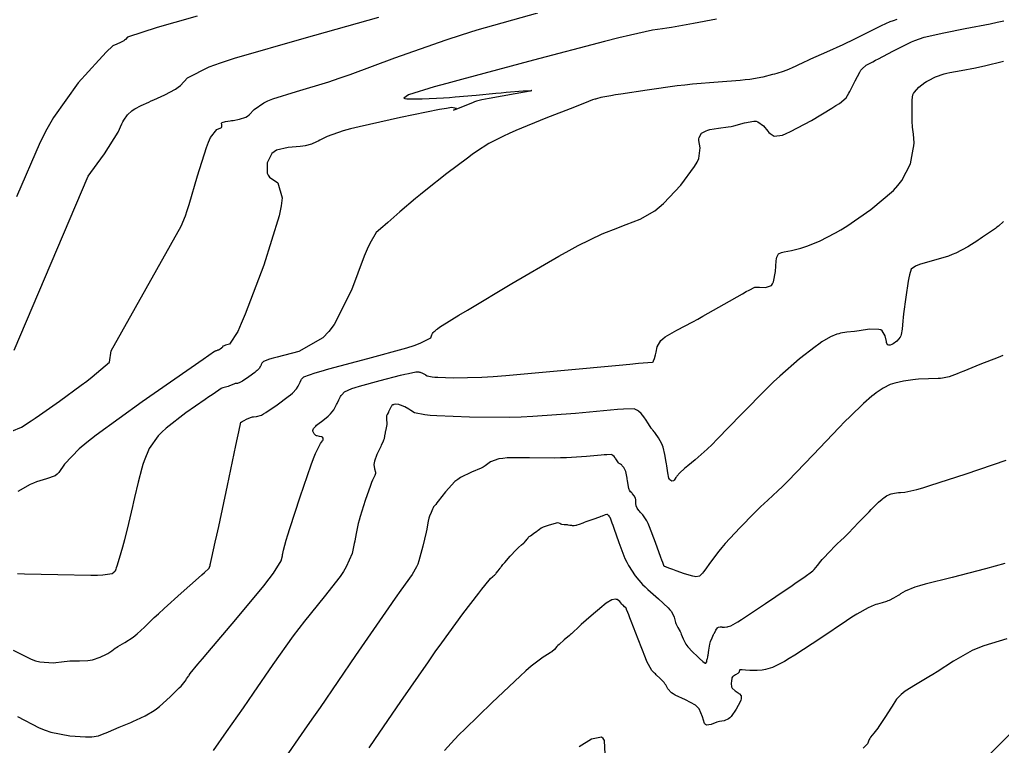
# Model space of a CAD drawing. Header units: metres. Extents: x 837476 to 838477, y 1189012 to 1191014.
# Drawn here: x 838222.8 to 838310.1, y 1190364.1 to 1190428.7 of the extents above; entities that cross this region are included whole.
import ezdxf

# ---------------------------------------------------------------- set-up
doc = ezdxf.new("R2010")
doc.units = ezdxf.units.M
doc.header["$LTSCALE"] = 0.3
for name, color, linetype in [('CORREDORVIA', 94, 'Continuous'), ('COTAS 10', 1, 'Continuous'), ('COTAS INT', 252, 'Continuous')]:
    doc.layers.add(name, color=color, linetype=linetype)

msp = doc.modelspace()

# ---------------------------------------------------------------- linework, layer by layer
at = {"layer": 'CORREDORVIA'}
msp.add_lwpolyline([(837910.676, 1191000.965), (838246.889, 1191005.3), (838347.391, 1190870.925), (838423.516, 1190628.699), (838450.215, 1190473.685), (838321.32, 1190375.615), (838242.09, 1190297.633), (838236.889, 1190068.622), (838166.593, 1189160.17), (837860.483, 1189307.124), (837593.191, 1189234.399), (837744.487, 1189686.609), (837700.859, 1189887.9), (837671.347, 1190075.087), (837676.273, 1190181.696), (837885.383, 1190229.429), (837983.184, 1190344.12), (837817.554, 1190502.187), (837798.033, 1190660.17), (837963.574, 1190795.982)], close=True, dxfattribs=at)
at = {"layer": 'COTAS 10'}
for points in [[(838222.069, 1190392.144), (838222.925, 1190392.5), (838223.785, 1190393.061), (838224.127, 1190393.293), (838224.515, 1190393.558), (838226.295, 1190394.795), (838228.238, 1190396.209), (838228.73, 1190396.587), (838229.201, 1190396.958), (838230.733, 1190398.249), (838230.9, 1190399.263), (838237.12, 1190410.336), (838237.501, 1190411.264), (838237.655, 1190411.724), (838237.825, 1190412.26), (838238.572, 1190414.83), (838239.35, 1190417.322), (838239.539, 1190417.809), (838239.717, 1190418.209), (838240.266, 1190418.919), (838240.623, 1190419.066), (838240.68, 1190419.11), (838240.719, 1190419.156), (838240.711, 1190419.336), (838240.684, 1190419.498), (838240.712, 1190419.533), (838240.755, 1190419.564), (838241.036, 1190419.64), (838241.46, 1190419.7), (838241.593, 1190419.721), (838241.733, 1190419.744), (838242.296, 1190419.842), (838242.867, 1190420.042), (838243.012, 1190420.13), (838243.152, 1190420.231), (838243.612, 1190420.712), (838244.444, 1190421.304), (838244.819, 1190421.476), (838245.257, 1190421.651), (838247.362, 1190422.308), (838250.23, 1190423.178), (838251.149, 1190423.487), (838252.123, 1190423.825), (838256.092, 1190425.29), (838260.67, 1190426.914), (838262.028, 1190427.352), (838263.425, 1190427.785), (838268.797, 1190429.307)], [(838310.193, 1190410.758), (838309.738, 1190410.358), (838309.604, 1190410.25), (838309.467, 1190410.143), (838308.944, 1190409.768), (838308.316, 1190409.353), (838308.112, 1190409.221), (838307.934, 1190409.106), (838307.896, 1190409.082), (838307.008, 1190408.518), (838305.952, 1190407.957), (838305.629, 1190407.82), (838305.293, 1190407.691), (838303.969, 1190407.289), (838302.808, 1190406.96), (838302.574, 1190406.877), (838302.379, 1190406.797), (838301.989, 1190406.536), (838301.83, 1190406.008), (838301.779, 1190405.759), (838301.725, 1190405.467), (838301.506, 1190404.042), (838301.313, 1190402.561), (838301.275, 1190402.233), (838301.243, 1190401.941), (838301.186, 1190401.184), (838301.104, 1190400.704), (838301.057, 1190400.587), (838300.999, 1190400.477), (838300.704, 1190400.137), (838300.396, 1190399.899), (838300.329, 1190399.854), (838300.272, 1190399.818), (838300.133, 1190399.762), (838300.05, 1190399.768), (838300.026, 1190399.77), (838300.003, 1190399.773), (838299.918, 1190399.79), (838299.831, 1190399.924), (838299.806, 1190400.001), (838299.781, 1190400.097), (838299.688, 1190400.587), (838299.416, 1190401.046), (838299.278, 1190401.121), (838299.112, 1190401.174), (838298.289, 1190401.178), (838297.373, 1190401.053), (838297.149, 1190401.024), (838296.937, 1190400.998), (838296.281, 1190400.926), (838295.71, 1190400.83), (838295.552, 1190400.789), (838295.394, 1190400.741), (838294.827, 1190400.516), (838294.06, 1190400.053), (838293.777, 1190399.856), (838293.463, 1190399.628), (838292.075, 1190398.553), (838290.313, 1190397.022), (838289.764, 1190396.506), (838289.188, 1190395.951), (838286.889, 1190393.612), (838284.757, 1190391.413), (838284.286, 1190390.945), (838283.869, 1190390.539), (838282.794, 1190389.58), (838282.139, 1190389.062), (838281.986, 1190388.934), (838281.846, 1190388.813), (838281.44, 1190388.429), (838281.173, 1190388.134), (838281.12, 1190388.068), (838281.076, 1190388.009), (838280.99, 1190387.853), (838280.93, 1190387.763), (838280.902, 1190387.745), (838280.87, 1190387.73), (838280.71, 1190387.702), (838280.539, 1190387.809), (838280.5, 1190387.88), (838280.464, 1190387.968), (838280.361, 1190388.436), (838280.272, 1190389.039), (838280.245, 1190389.213), (838280.217, 1190389.389), (838280.107, 1190390.052), (838279.947, 1190390.696), (838279.887, 1190390.86), (838279.821, 1190391.019), (838279.529, 1190391.542), (838279.252, 1190391.934), (838279.197, 1190392.01), (838279.15, 1190392.072), (838279.056, 1190392.177), (838278.972, 1190392.277), (838278.931, 1190392.336), (838278.882, 1190392.409), (838278.644, 1190392.784), (838278.367, 1190393.206), (838278.294, 1190393.308), (838278.222, 1190393.404), (838277.978, 1190393.698), (838277.741, 1190393.913), (838277.674, 1190393.96), (838277.607, 1190394.001), (838277.362, 1190394.101), (838276.41, 1190394.079), (838275.898, 1190394.043), (838275.279, 1190393.994), (838272.144, 1190393.709), (838268.364, 1190393.432), (838267.338, 1190393.388), (838266.321, 1190393.358), (838262.722, 1190393.368), (838259.818, 1190393.49), (838259.24, 1190393.531), (838258.759, 1190393.575), (838257.839, 1190393.759), (838257.535, 1190393.962), (838257.443, 1190394.019), (838257.347, 1190394.075), (838256.974, 1190394.28), (838256.615, 1190394.442), (838256.528, 1190394.471), (838256.446, 1190394.495), (838256.197, 1190394.524), (838256.011, 1190394.496), (838255.97, 1190394.484), (838255.933, 1190394.469), (838255.835, 1190394.398), (838255.762, 1190394.289), (838255.74, 1190394.251), (838255.718, 1190394.208), (838255.635, 1190394.025), (838255.549, 1190393.837), (838255.526, 1190393.792), (838255.502, 1190393.75), (838255.419, 1190393.624), (838255.36, 1190393.486), (838255.352, 1190393.437), (838255.348, 1190393.383), (838255.364, 1190393.147), (838255.383, 1190392.874), (838255.381, 1190392.797), (838255.376, 1190392.718), (838255.331, 1190392.426), (838255.269, 1190392.134), (838255.253, 1190392.056), (838255.238, 1190391.978), (838255.189, 1190391.707), (838255.137, 1190391.461), (838255.12, 1190391.398), (838255.101, 1190391.339), (838255.025, 1190391.147), (838254.896, 1190390.874), (838254.844, 1190390.764), (838254.786, 1190390.639), (838254.514, 1190390.062), (838254.287, 1190389.454), (838254.256, 1190389.309), (838254.238, 1190389.175), (838254.288, 1190388.773), (838254.377, 1190388.48), (838254.383, 1190388.414), (838254.382, 1190388.355), (838254.312, 1190388.196), (838254.109, 1190387.781), (838254.024, 1190387.561), (838253.926, 1190387.295), (838253.468, 1190385.955), (838253.019, 1190384.534), (838252.927, 1190384.217), (838252.849, 1190383.934), (838252.683, 1190383.19), (838252.58, 1190382.574), (838252.54, 1190382.371), (838252.497, 1190382.155), (838252.301, 1190381.259), (838251.781, 1190380.068), (838251.533, 1190379.665), (838251.24, 1190379.232), (838249.806, 1190377.403), (838248.058, 1190375.244), (838247.567, 1190374.602), (838247.074, 1190373.941), (838245.265, 1190371.394), (838243.518, 1190368.852), (838243.062, 1190368.194), (838242.619, 1190367.556), (838241.12, 1190365.418), (838239.954, 1190363.754)]]:
    msp.add_lwpolyline(points, dxfattribs=at)
at = {"layer": 'COTAS INT'}
for points in [[(838222.192, 1190372.679), (838223.778, 1190371.87), (838224.171, 1190371.729), (838224.543, 1190371.625), (838225.723, 1190371.551), (838226.721, 1190371.675), (838226.979, 1190371.696), (838227.229, 1190371.712), (838228.069, 1190371.718), (838228.83, 1190371.749), (838229.031, 1190371.779), (838229.228, 1190371.819), (838229.906, 1190372.041), (838230.464, 1190372.302), (838230.586, 1190372.366), (838230.693, 1190372.427), (838230.961, 1190372.62), (838231.245, 1190372.837), (838231.362, 1190372.914), (838231.496, 1190372.998), (838232.118, 1190373.362), (838232.831, 1190373.82), (838233.022, 1190373.963), (838233.21, 1190374.114), (838233.865, 1190374.716), (838234.378, 1190375.239), (838234.477, 1190375.339), (838234.557, 1190375.421), (838234.689, 1190375.555), (838234.698, 1190375.562), (838234.708, 1190375.572), (838235.082, 1190375.906), (838235.606, 1190376.374), (838237.125, 1190377.729), (838238.649, 1190379.091), (838238.943, 1190379.355), (838239.182, 1190379.569), (838239.579, 1190379.933), (838239.61, 1190379.975), (838239.616, 1190379.986), (838239.623, 1190379.997), (838239.639, 1190380.035), (838239.677, 1190380.189), (838239.698, 1190380.273), (838239.722, 1190380.375), (838239.843, 1190380.893), (838240.145, 1190382.264), (838240.282, 1190382.903), (838240.443, 1190383.656), (838241.22, 1190387.314), (838241.968, 1190390.849), (838242.111, 1190391.523), (838242.225, 1190392.067), (838242.406, 1190392.931), (838242.41, 1190392.936), (838242.413, 1190392.937), (838242.417, 1190392.939), (838242.437, 1190392.944), (838242.537, 1190392.989), (838242.591, 1190393.015), (838242.656, 1190393.047), (838242.988, 1190393.213), (838243.362, 1190393.37), (838243.454, 1190393.397), (838243.54, 1190393.416), (838243.811, 1190393.425), (838244.236, 1190393.561), (838244.42, 1190393.661), (838244.633, 1190393.788), (838245.64, 1190394.47), (838246.631, 1190395.208), (838246.833, 1190395.371), (838247.005, 1190395.515), (838247.363, 1190395.885), (838247.504, 1190396.13), (838247.539, 1190396.196), (838247.572, 1190396.26), (838247.673, 1190396.486), (838247.781, 1190396.694), (838247.818, 1190396.747), (838247.857, 1190396.799), (838248.023, 1190396.969), (838249.006, 1190397.313), (838249.56, 1190397.474), (838250.237, 1190397.664), (838253.7, 1190398.586), (838257.151, 1190399.542), (838257.82, 1190399.753), (838258.364, 1190399.94), (838259.295, 1190400.425), (838259.399, 1190400.699), (838259.422, 1190400.753), (838259.442, 1190400.799), (838259.496, 1190400.89), (838259.547, 1190400.935), (838259.567, 1190400.952), (838259.589, 1190400.971), (838259.686, 1190401.057), (838259.812, 1190401.164), (838259.852, 1190401.197), (838259.895, 1190401.231), (838260.067, 1190401.366), (838261.165, 1190402.048), (838261.791, 1190402.427), (838262.557, 1190402.888), (838266.488, 1190405.241), (838270.664, 1190407.678), (838271.585, 1190408.191), (838272.405, 1190408.636), (838274.514, 1190409.659), (838275.914, 1190410.208), (838276.286, 1190410.352), (838276.651, 1190410.494), (838277.915, 1190410.978), (838279.207, 1190411.72), (838279.591, 1190412.024), (838279.986, 1190412.371), (838281.504, 1190413.979), (838282.738, 1190415.638), (838282.954, 1190416.017), (838283.115, 1190416.361), (838283.239, 1190417.315), (838283.114, 1190417.953), (838283.118, 1190418.099), (838283.138, 1190418.231), (838283.35, 1190418.594), (838283.775, 1190418.829), (838283.929, 1190418.88), (838284.1, 1190418.925), (838284.851, 1190419.038), (838285.727, 1190419.159), (838285.976, 1190419.21), (838286.228, 1190419.268), (838287.163, 1190419.537), (838288.004, 1190419.685), (838288.197, 1190419.667), (838288.372, 1190419.623), (838288.861, 1190419.249), (838289.237, 1190418.779), (838289.341, 1190418.674), (838289.445, 1190418.58), (838289.821, 1190418.334), (838290.556, 1190418.444), (838290.886, 1190418.575), (838291.271, 1190418.749), (838293.122, 1190419.74), (838294.939, 1190420.823), (838295.304, 1190421.054), (838295.608, 1190421.256), (838296.208, 1190421.739), (838296.458, 1190422.15), (838296.542, 1190422.307), (838296.632, 1190422.482), (838297.012, 1190423.27), (838297.419, 1190424.035), (838297.527, 1190424.197), (838297.632, 1190424.336), (838297.995, 1190424.658), (838298.571, 1190424.956), (838298.81, 1190425.081), (838299.085, 1190425.224), (838300.368, 1190425.894), (838301.712, 1190426.563), (838302.025, 1190426.707), (838302.313, 1190426.832), (838303.139, 1190427.131), (838304.101, 1190427.358), (838304.475, 1190427.437), (838304.894, 1190427.523), (838306.797, 1190427.893), (838309.005, 1190428.331), (838309.618, 1190428.46), (838310.232, 1190428.591)], [(838222.256, 1190399.341), (838228.838, 1190414.796), (838229.633, 1190415.872), (838230.289, 1190416.783), (838231.507, 1190418.694), (838231.826, 1190419.437), (838231.916, 1190419.611), (838232.007, 1190419.772), (838232.341, 1190420.24), (838232.731, 1190420.597), (838232.858, 1190420.688), (838232.992, 1190420.776), (838233.543, 1190421.063), (838234.234, 1190421.368), (838234.456, 1190421.467), (838234.692, 1190421.573), (838235.658, 1190422.004), (838236.61, 1190422.525), (838236.837, 1190422.685), (838237.049, 1190422.853), (838237.681, 1190423.521), (838239.594, 1190424.498), (838240.612, 1190424.861), (838241.843, 1190425.264), (838248.052, 1190427.052), (838254.688, 1190428.904)], [(838238.52, 1190429.001), (838236.555, 1190428.448), (838234.965, 1190427.991), (838232.349, 1190427.138), (838232.149, 1190426.926), (838232.081, 1190426.873), (838232.009, 1190426.822), (838231.707, 1190426.657), (838231.401, 1190426.52), (838231.326, 1190426.486), (838231.255, 1190426.455), (838231.036, 1190426.358), (838230.447, 1190425.803), (838230.144, 1190425.483), (838229.78, 1190425.091), (838227.957, 1190423.073), (838225.768, 1190420.005), (838225.173, 1190418.951), (838224.583, 1190417.808), (838222.489, 1190412.941)], [(838300.716, 1190428.697), (838300.392, 1190428.591), (838300.099, 1190428.488), (838299.308, 1190428.155), (838298.682, 1190427.83), (838298.495, 1190427.733), (838298.3, 1190427.632), (838297.546, 1190427.244), (838296.586, 1190426.773), (838296.263, 1190426.621), (838295.914, 1190426.46), (838294.448, 1190425.798), (838293.049, 1190425.172), (838292.744, 1190425.033), (838292.475, 1190424.909), (838291.797, 1190424.585), (838291.344, 1190424.371), (838291.216, 1190424.316), (838291.087, 1190424.264), (838290.611, 1190424.09), (838290.042, 1190423.916), (838289.853, 1190423.863), (838289.651, 1190423.809), (838288.811, 1190423.594), (838287.639, 1190423.386), (838287.228, 1190423.335), (838286.779, 1190423.287), (838284.845, 1190423.138), (838282.548, 1190422.952), (838281.87, 1190422.88), (838281.175, 1190422.8), (838278.513, 1190422.439), (838276.192, 1190422.081), (838275.711, 1190422.003), (838275.301, 1190421.934), (838274.402, 1190421.763), (838274.023, 1190421.664), (838273.94, 1190421.641), (838273.866, 1190421.619), (838273.678, 1190421.559), (838272.965, 1190421.279), (838272.56, 1190421.12), (838272.066, 1190420.925), (838269.53, 1190419.926), (838266.851, 1190418.836), (838266.266, 1190418.584), (838265.749, 1190418.354), (838264.448, 1190417.701), (838263.358, 1190416.98), (838262.973, 1190416.706), (838262.552, 1190416.4), (838260.734, 1190415.028), (838258.843, 1190413.544), (838258.377, 1190413.167), (838257.935, 1190412.806), (838256.544, 1190411.624), (838255.474, 1190410.683), (838255.235, 1190410.474), (838255.021, 1190410.286), (838254.451, 1190409.792), (838253.863, 1190408.794), (838253.638, 1190408.288), (838253.385, 1190407.684), (838252.243, 1190404.672), (838250.722, 1190401.61), (838250.229, 1190400.973), (838249.705, 1190400.428), (838247.557, 1190399.22), (838245.646, 1190398.711), (838245.273, 1190398.607), (838244.967, 1190398.518), (838244.425, 1190398.328), (838244.334, 1190398.234), (838244.312, 1190398.206), (838244.292, 1190398.177), (838244.232, 1190398.062), (838244.176, 1190397.937), (838244.158, 1190397.902), (838244.139, 1190397.865), (838244.061, 1190397.73), (838243.864, 1190397.526), (838243.769, 1190397.447), (838243.657, 1190397.357), (838243.111, 1190396.95), (838242.555, 1190396.573), (838242.438, 1190396.504), (838242.337, 1190396.448), (838242.102, 1190396.373), (838241.953, 1190396.369), (838241.905, 1190396.358), (838241.854, 1190396.343), (838241.648, 1190396.257), (838241.419, 1190396.155), (838241.354, 1190396.13), (838241.289, 1190396.108), (838241.045, 1190396.041), (838240.803, 1190395.966), (838240.737, 1190395.938), (838240.672, 1190395.908), (838240.444, 1190395.773), (838239.862, 1190395.369), (838239.573, 1190395.169), (838239.23, 1190394.93), (838237.531, 1190393.749), (838235.779, 1190392.393), (838235.403, 1190392.044), (838235.073, 1190391.707), (838234.274, 1190390.587), (838233.82, 1190389.493), (838233.709, 1190389.172), (838233.604, 1190388.843), (838233.275, 1190387.593), (838232.97, 1190386.238), (838232.88, 1190385.844), (838232.788, 1190385.442), (838232.435, 1190383.92), (838232.086, 1190382.485), (838231.996, 1190382.138), (838231.908, 1190381.812), (838231.615, 1190380.816), (838231.391, 1190380.123), (838231.346, 1190379.988), (838231.308, 1190379.878), (838231.236, 1190379.688), (838231.217, 1190379.667), (838231.213, 1190379.663), (838231.209, 1190379.66), (838231.2, 1190379.658), (838231.162, 1190379.628), (838231.141, 1190379.608), (838231.114, 1190379.583), (838230.979, 1190379.45), (838230.138, 1190379.335), (838229.667, 1190379.32), (838229.092, 1190379.313), (838226.154, 1190379.353), (838223.176, 1190379.433), (838222.575, 1190379.451)], [(838284.676, 1190428.741), (838282.647, 1190428.348), (838280.689, 1190427.993), (838280.267, 1190427.922), (838279.898, 1190427.864), (838278.999, 1190427.753), (838277.038, 1190427.326), (838275.999, 1190427.069), (838274.745, 1190426.751), (838268.422, 1190425.1), (838262.016, 1190423.382), (838260.709, 1190423.022), (838259.605, 1190422.712), (838257.301, 1190422.009), (838256.889, 1190421.723), (838256.976, 1190421.677), (838257.152, 1190421.644), (838258.514, 1190421.643), (838260.428, 1190421.75), (838260.951, 1190421.786), (838261.47, 1190421.825), (838263.323, 1190421.986), (838265.08, 1190422.155), (838265.539, 1190422.198), (838265.988, 1190422.239), (838267.51, 1190422.376), (838268.282, 1190422.41), (838268.257, 1190422.387), (838268.128, 1190422.349), (838266.803, 1190422.093), (838264.482, 1190421.688), (838263.819, 1190421.573), (838263.354, 1190421.443), (838263.18, 1190421.382), (838262.987, 1190421.311), (838261.436, 1190420.683), (838261.352, 1190420.656), (838261.316, 1190420.651), (838261.57, 1190420.812), (838261.149, 1190420.873), (838260.687, 1190420.805), (838260.075, 1190420.699), (838256.617, 1190420.008), (838252.916, 1190419.182), (838252.15, 1190418.99), (838251.497, 1190418.815), (838250.075, 1190418.32), (838249.445, 1190417.975), (838249.291, 1190417.896), (838249.146, 1190417.823), (838248.695, 1190417.619), (838248.138, 1190417.48), (838247.926, 1190417.448), (838247.688, 1190417.419), (838246.62, 1190417.341), (838245.584, 1190417.093), (838245.367, 1190416.958), (838245.18, 1190416.793), (838244.755, 1190415.959), (838244.761, 1190415.066), (838244.845, 1190414.865), (838244.965, 1190414.684), (838245.698, 1190414.198), (838246.095, 1190412.859), (838246.004, 1190412.14), (838245.825, 1190411.27), (838244.453, 1190406.872), (838242.806, 1190402.522), (838242.454, 1190401.682), (838242.147, 1190401), (838241.413, 1190399.854), (838241.056, 1190399.759), (838240.986, 1190399.739), (838240.929, 1190399.723), (838240.827, 1190399.687), (838240.81, 1190399.67), (838240.806, 1190399.665), (838240.803, 1190399.659), (838240.791, 1190399.638), (838240.781, 1190399.614), (838240.778, 1190399.608), (838240.774, 1190399.601), (838240.759, 1190399.576), (838240.722, 1190399.537), (838240.705, 1190399.523), (838240.684, 1190399.506), (838240.582, 1190399.43), (838240.478, 1190399.359), (838240.456, 1190399.346), (838240.437, 1190399.336), (838240.393, 1190399.322), (838240.365, 1190399.321), (838240.356, 1190399.319), (838240.347, 1190399.316), (838240.308, 1190399.3), (838240.265, 1190399.281), (838240.253, 1190399.276), (838240.241, 1190399.272), (838240.195, 1190399.26), (838240.15, 1190399.246), (838240.138, 1190399.24), (838240.126, 1190399.235), (838240.083, 1190399.21), (838239.071, 1190398.506), (838233.647, 1190394.732), (838229.547, 1190391.766), (838228.729, 1190391.125), (838228.049, 1190390.562), (838226.741, 1190389.184), (838226.249, 1190388.457), (838226.083, 1190388.306), (838225.905, 1190388.176), (838225.155, 1190387.888), (838224.254, 1190387.629), (838223.981, 1190387.518), (838223.696, 1190387.389), (838222.582, 1190386.781)], [(838222.568, 1190366.776), (838224.505, 1190365.767), (838225.016, 1190365.563), (838225.515, 1190365.393), (838227.226, 1190365.053), (838228.611, 1190364.978), (838228.905, 1190364.976), (838229.161, 1190364.981), (838229.762, 1190365.063), (838230.258, 1190365.26), (838230.447, 1190365.337), (838230.659, 1190365.424), (838231.609, 1190365.819), (838232.632, 1190366.255), (838232.889, 1190366.367), (838233.134, 1190366.476), (838233.925, 1190366.839), (838234.697, 1190367.302), (838234.931, 1190367.474), (838235.173, 1190367.665), (838236.118, 1190368.514), (838236.936, 1190369.321), (838237.097, 1190369.486), (838237.23, 1190369.625), (838237.475, 1190369.918), (838237.542, 1190370.044), (838237.562, 1190370.079), (838237.583, 1190370.113), (838237.665, 1190370.237), (838237.756, 1190370.367), (838237.783, 1190370.406), (838237.811, 1190370.446), (838237.918, 1190370.601), (838238.606, 1190371.437), (838239, 1190371.906), (838239.483, 1190372.479), (838241.964, 1190375.405), (838244.444, 1190378.393), (838244.927, 1190379.005), (838245.321, 1190379.523), (838246.009, 1190380.615), (838246.104, 1190381.053), (838246.126, 1190381.158), (838246.145, 1190381.257), (838246.196, 1190381.558), (838246.448, 1190382.442), (838246.594, 1190382.909), (838246.774, 1190383.471), (838247.699, 1190386.304), (838248.666, 1190389.134), (838248.873, 1190389.696), (838249.053, 1190390.16), (838249.481, 1190391.036), (838249.676, 1190391.257), (838249.709, 1190391.31), (838249.733, 1190391.359), (838249.742, 1190391.504), (838249.659, 1190391.602), (838249.624, 1190391.621), (838249.584, 1190391.636), (838249.397, 1190391.664), (838249.192, 1190391.703), (838249.14, 1190391.726), (838249.091, 1190391.754), (838248.93, 1190391.901), (838248.834, 1190392.082), (838248.825, 1190392.132), (838248.823, 1190392.182), (838248.88, 1190392.364), (838249.069, 1190392.585), (838249.151, 1190392.661), (838249.246, 1190392.742), (838249.697, 1190393.086), (838250.17, 1190393.465), (838250.28, 1190393.569), (838250.38, 1190393.672), (838250.664, 1190394.04), (838250.869, 1190394.394), (838250.92, 1190394.49), (838250.967, 1190394.583), (838251.114, 1190394.911), (838251.27, 1190395.211), (838251.323, 1190395.289), (838251.38, 1190395.363), (838251.621, 1190395.61), (838252.268, 1190395.907), (838252.582, 1190396.013), (838252.953, 1190396.129), (838254.781, 1190396.635), (838256.612, 1190397.1), (838256.986, 1190397.191), (838257.303, 1190397.264), (838257.964, 1190397.391), (838258.23, 1190397.387), (838258.297, 1190397.377), (838258.361, 1190397.365), (838258.567, 1190397.29), (838258.743, 1190397.194), (838258.789, 1190397.167), (838258.832, 1190397.14), (838258.976, 1190397.044), (838259.412, 1190396.957), (838259.64, 1190396.936), (838259.914, 1190396.916), (838261.289, 1190396.859), (838263.824, 1190396.934), (838264.829, 1190396.998), (838265.965, 1190397.082), (838271.164, 1190397.541), (838276.047, 1190398.007), (838276.985, 1190398.094), (838277.743, 1190398.163), (838278.983, 1190398.264), (838279.056, 1190398.304), (838279.077, 1190398.335), (838279.099, 1190398.375), (838279.185, 1190398.594), (838279.276, 1190398.92), (838279.302, 1190399.029), (838279.328, 1190399.145), (838279.423, 1190399.63), (838279.748, 1190400.183), (838279.919, 1190400.343), (838280.124, 1190400.506), (838281.158, 1190401.116), (838282.569, 1190401.849), (838283.013, 1190402.089), (838283.48, 1190402.345), (838285.359, 1190403.404), (838287.01, 1190404.344), (838287.334, 1190404.525), (838287.6, 1190404.671), (838288.079, 1190404.914), (838288.288, 1190404.922), (838288.384, 1190404.92), (838288.496, 1190404.916), (838289.037, 1190404.89), (838289.567, 1190405.086), (838289.673, 1190405.222), (838289.76, 1190405.394), (838289.925, 1190406.313), (838289.994, 1190407.256), (838290.021, 1190407.443), (838290.051, 1190407.599), (838290.188, 1190407.892), (838290.461, 1190407.99), (838290.577, 1190408.021), (838290.711, 1190408.054), (838291.341, 1190408.188), (838292.175, 1190408.402), (838292.438, 1190408.486), (838292.714, 1190408.579), (838293.828, 1190409.005), (838295.263, 1190409.739), (838295.743, 1190410.027), (838296.258, 1190410.353), (838298.414, 1190411.836), (838300.404, 1190413.508), (838300.814, 1190413.952), (838301.163, 1190414.388), (838301.915, 1190415.894), (838302.175, 1190417.18), (838302.213, 1190417.476), (838302.238, 1190417.747), (838302.207, 1190418.511), (838302.109, 1190419.126), (838302.092, 1190419.304), (838302.079, 1190419.484), (838302.066, 1190420.16), (838302.074, 1190420.802), (838302.074, 1190420.96), (838302.073, 1190421.11), (838302.063, 1190421.582), (838302.146, 1190422.005), (838302.204, 1190422.124), (838302.277, 1190422.244), (838302.668, 1190422.685), (838303.194, 1190423.098), (838303.353, 1190423.201), (838303.517, 1190423.299), (838304.156, 1190423.611), (838304.917, 1190423.869), (838305.158, 1190423.933), (838305.412, 1190423.993), (838306.438, 1190424.184), (838307.691, 1190424.413), (838307.707, 1190424.416), (838308.088, 1190424.499), (838308.507, 1190424.593), (838310.202, 1190425.014)], [(838310.128, 1190398.848), (838309.703, 1190398.686), (838308.098, 1190398.046), (838306.669, 1190397.466), (838306.353, 1190397.341), (838306.073, 1190397.232), (838305.351, 1190396.968), (838304.772, 1190396.838), (838304.581, 1190396.814), (838304.378, 1190396.795), (838303.536, 1190396.767), (838302.63, 1190396.743), (838302.385, 1190396.726), (838302.144, 1190396.704), (838301.297, 1190396.587), (838300.519, 1190396.4), (838300.321, 1190396.334), (838300.131, 1190396.262), (838299.507, 1190395.949), (838298.886, 1190395.523), (838298.698, 1190395.38), (838298.503, 1190395.225), (838297.739, 1190394.574), (838296.561, 1190393.438), (838296.104, 1190392.978), (838295.592, 1190392.455), (838293.27, 1190390.04), (838291.017, 1190387.699), (838290.548, 1190387.222), (838290.146, 1190386.82), (838289.25, 1190385.985), (838288.591, 1190385.4), (838288.337, 1190385.154), (838288.053, 1190384.873), (838286.772, 1190383.555), (838285.467, 1190382.139), (838285.168, 1190381.795), (838284.896, 1190381.473), (838284.139, 1190380.481), (838283.638, 1190379.77), (838283.526, 1190379.624), (838283.427, 1190379.5), (838283.169, 1190379.234), (838282.858, 1190379.193), (838282.725, 1190379.211), (838282.572, 1190379.241), (838281.85, 1190379.455), (838281.114, 1190379.714), (838280.953, 1190379.773), (838280.809, 1190379.826), (838280.44, 1190379.972), (838280.233, 1190380.059), (838280.191, 1190380.076), (838280.156, 1190380.089), (838280.083, 1190380.109), (838280.052, 1190380.109), (838280.047, 1190380.111), (838280.032, 1190380.118), (838279.907, 1190380.45), (838279.832, 1190380.656), (838279.74, 1190380.911), (838279.26, 1190382.245), (838278.727, 1190383.629), (838278.602, 1190383.916), (838278.485, 1190384.161), (838278.142, 1190384.697), (838277.893, 1190384.947), (838277.836, 1190385.011), (838277.784, 1190385.074), (838277.638, 1190385.284), (838277.552, 1190385.487), (838277.537, 1190385.546), (838277.527, 1190385.606), (838277.523, 1190385.832), (838277.514, 1190386.059), (838277.499, 1190386.12), (838277.48, 1190386.179), (838277.369, 1190386.386), (838277.232, 1190386.563), (838277.196, 1190386.604), (838277.16, 1190386.641), (838277.041, 1190386.745), (838276.939, 1190386.891), (838276.914, 1190386.954), (838276.891, 1190387.027), (838276.823, 1190387.373), (838276.767, 1190387.76), (838276.752, 1190387.858), (838276.738, 1190387.953), (838276.687, 1190388.265), (838276.619, 1190388.536), (838276.594, 1190388.606), (838276.566, 1190388.673), (838276.443, 1190388.894), (838276.311, 1190389.064), (838276.277, 1190389.1), (838276.245, 1190389.13), (838276.142, 1190389.196), (838276.043, 1190389.26), (838276.013, 1190389.289), (838275.983, 1190389.323), (838275.867, 1190389.487), (838275.75, 1190389.665), (838275.719, 1190389.708), (838275.689, 1190389.749), (838275.586, 1190389.873), (838275.486, 1190389.963), (838275.458, 1190389.983), (838275.43, 1190390), (838275.326, 1190390.042), (838274.925, 1190390.033), (838274.709, 1190390.018), (838274.447, 1190389.998), (838273.124, 1190389.877), (838271.361, 1190389.765), (838270.822, 1190389.75), (838270.261, 1190389.741), (838268.052, 1190389.765), (838266.092, 1190389.749), (838265.689, 1190389.715), (838265.346, 1190389.669), (838264.609, 1190389.393), (838264.138, 1190389.038), (838263.963, 1190388.941), (838263.768, 1190388.845), (838262.899, 1190388.501), (838261.941, 1190388.026), (838261.69, 1190387.847), (838261.444, 1190387.646), (838260.607, 1190386.749), (838259.959, 1190385.914), (838259.832, 1190385.753), (838259.729, 1190385.622), (838259.548, 1190385.403), (838259.493, 1190385.316), (838259.47, 1190385.268), (838259.442, 1190385.211), (838259.314, 1190384.918), (838259.185, 1190384.579), (838259.157, 1190384.493), (838259.133, 1190384.409), (838259.074, 1190384.133), (838258.978, 1190383.635), (838258.931, 1190383.412), (838258.874, 1190383.151), (838258.592, 1190381.903), (838258.24, 1190380.612), (838258.138, 1190380.326), (838258.035, 1190380.07), (838257.647, 1190379.401), (838256.633, 1190378.009), (838256.134, 1190377.297), (838255.541, 1190376.444), (838252.613, 1190372.186), (838249.462, 1190367.592), (838248.727, 1190366.528), (838248.053, 1190365.554), (838246.12, 1190362.785)], [(838253.81, 1190363.999), (838254.324, 1190364.745), (838256.622, 1190368.097), (838259.08, 1190371.645), (838259.694, 1190372.514), (838260.28, 1190373.334), (838262.155, 1190375.889), (838263.557, 1190377.73), (838263.845, 1190378.101), (838264.088, 1190378.41), (838264.603, 1190379.026), (838264.797, 1190379.208), (838264.838, 1190379.246), (838264.874, 1190379.277), (838264.958, 1190379.341), (838265.039, 1190379.416), (838265.073, 1190379.454), (838265.111, 1190379.499), (838265.291, 1190379.724), (838265.463, 1190379.951), (838265.496, 1190379.997), (838265.524, 1190380.036), (838265.573, 1190380.117), (838265.7, 1190380.276), (838265.776, 1190380.365), (838265.871, 1190380.473), (838266.36, 1190381.022), (838266.88, 1190381.587), (838266.994, 1190381.704), (838267.095, 1190381.804), (838267.349, 1190382.024), (838267.513, 1190382.145), (838267.557, 1190382.183), (838267.6, 1190382.223), (838267.748, 1190382.382), (838267.868, 1190382.53), (838267.893, 1190382.563), (838267.914, 1190382.592), (838267.96, 1190382.669), (838268.046, 1190382.757), (838268.091, 1190382.794), (838268.146, 1190382.836), (838268.426, 1190383.033), (838268.712, 1190383.235), (838268.773, 1190383.281), (838268.824, 1190383.322), (838268.942, 1190383.432), (838269.117, 1190383.54), (838269.205, 1190383.579), (838269.311, 1190383.622), (838269.837, 1190383.813), (838270.367, 1190383.969), (838270.475, 1190383.991), (838270.566, 1190384.003), (838270.755, 1190383.967), (838270.865, 1190383.889), (838270.905, 1190383.873), (838270.951, 1190383.861), (838271.152, 1190383.838), (838271.37, 1190383.829), (838271.426, 1190383.824), (838271.48, 1190383.818), (838271.657, 1190383.791), (838271.814, 1190383.764), (838271.856, 1190383.759), (838271.897, 1190383.756), (838272.035, 1190383.751), (838272.188, 1190383.771), (838272.238, 1190383.783), (838272.29, 1190383.798), (838272.506, 1190383.873), (838272.835, 1190383.996), (838272.959, 1190384.041), (838273.097, 1190384.091), (838273.717, 1190384.31), (838274.319, 1190384.526), (838274.447, 1190384.573), (838274.557, 1190384.615), (838274.815, 1190384.722), (838274.947, 1190384.755), (838274.979, 1190384.751), (838275.008, 1190384.74), (838275.096, 1190384.651), (838275.158, 1190384.545), (838275.17, 1190384.524), (838275.182, 1190384.506), (838275.207, 1190384.471), (838275.223, 1190384.445), (838275.229, 1190384.433), (838275.235, 1190384.419), (838275.262, 1190384.349), (838275.392, 1190383.974), (838275.464, 1190383.767), (838275.551, 1190383.515), (838275.994, 1190382.232), (838276.547, 1190380.821), (838276.703, 1190380.489), (838276.861, 1190380.182), (838277.443, 1190379.283), (838278.123, 1190378.521), (838278.343, 1190378.299), (838278.577, 1190378.074), (838279.535, 1190377.223), (838280.385, 1190376.442), (838280.552, 1190376.26), (838280.688, 1190376.093), (838280.929, 1190375.616), (838281.005, 1190375.243), (838281.037, 1190375.143), (838281.074, 1190375.043), (838281.249, 1190374.693), (838281.449, 1190374.327), (838281.502, 1190374.218), (838281.554, 1190374.105), (838281.735, 1190373.67), (838281.967, 1190373.214), (838282.052, 1190373.088), (838282.146, 1190372.963), (838282.56, 1190372.514), (838282.987, 1190372.111), (838283.089, 1190372.015), (838283.185, 1190371.925), (838283.472, 1190371.657), (838283.671, 1190371.517), (838283.711, 1190371.509), (838283.745, 1190371.514), (838283.813, 1190371.642), (838283.838, 1190371.817), (838283.844, 1190371.851), (838283.851, 1190371.879), (838283.875, 1190371.931), (838283.91, 1190372.054), (838283.924, 1190372.127), (838283.939, 1190372.217), (838284.01, 1190372.683), (838284.103, 1190373.202), (838284.133, 1190373.325), (838284.164, 1190373.439), (838284.289, 1190373.777), (838284.424, 1190374.05), (838284.461, 1190374.124), (838284.499, 1190374.196), (838284.632, 1190374.449), (838284.769, 1190374.644), (838284.809, 1190374.68), (838284.849, 1190374.708), (838285, 1190374.744), (838285.157, 1190374.732), (838285.202, 1190374.729), (838285.246, 1190374.728), (838285.409, 1190374.725), (838285.593, 1190374.743), (838285.651, 1190374.754), (838285.713, 1190374.767), (838285.959, 1190374.838), (838286.594, 1190375.194), (838286.899, 1190375.387), (838287.261, 1190375.621), (838289.036, 1190376.808), (838290.881, 1190378.061), (838291.287, 1190378.337), (838291.647, 1190378.582), (838292.57, 1190379.211), (838293.119, 1190379.621), (838293.244, 1190379.729), (838293.356, 1190379.834), (838293.665, 1190380.192), (838293.968, 1190380.588), (838294.076, 1190380.717), (838294.196, 1190380.854), (838294.717, 1190381.42), (838295.229, 1190381.946), (838295.342, 1190382.059), (838295.443, 1190382.157), (838295.706, 1190382.39), (838296.064, 1190382.724), (838296.225, 1190382.885), (838296.412, 1190383.075), (838297.312, 1190384.01), (838298.239, 1190384.974), (838298.444, 1190385.183), (838298.626, 1190385.367), (838299.097, 1190385.821), (838299.402, 1190386.081), (838299.48, 1190386.143), (838299.555, 1190386.2), (838299.803, 1190386.37), (838300.052, 1190386.495), (838300.128, 1190386.524), (838300.207, 1190386.55), (838300.518, 1190386.625), (838300.856, 1190386.672), (838300.953, 1190386.68), (838301.05, 1190386.687), (838301.412, 1190386.697), (838302.475, 1190386.947), (838303.014, 1190387.105), (838303.659, 1190387.302), (838306.872, 1190388.334), (838310.43, 1190389.539)], [(838310.301, 1190380.379), (838309.438, 1190380.128), (838308.588, 1190379.889), (838305.621, 1190379.125), (838303.224, 1190378.523), (838302.733, 1190378.386), (838302.317, 1190378.261), (838301.441, 1190377.918), (838301.05, 1190377.664), (838300.94, 1190377.596), (838300.83, 1190377.529), (838300.428, 1190377.292), (838300.025, 1190377.089), (838299.915, 1190377.043), (838299.805, 1190377.001), (838299.412, 1190376.887), (838298.982, 1190376.765), (838298.849, 1190376.719), (838298.71, 1190376.667), (838298.156, 1190376.434), (838297.15, 1190375.859), (838296.726, 1190375.592), (838296.239, 1190375.277), (838293.953, 1190373.752), (838291.654, 1190372.236), (838291.158, 1190371.928), (838290.723, 1190371.669), (838289.66, 1190371.134), (838289.045, 1190370.957), (838288.892, 1190370.923), (838288.747, 1190370.896), (838288.288, 1190370.852), (838287.882, 1190370.858), (838287.771, 1190370.863), (838287.661, 1190370.868), (838287.269, 1190370.899), (838286.954, 1190370.925), (838286.893, 1190370.927), (838286.843, 1190370.928), (838286.755, 1190370.914), (838286.741, 1190370.887), (838286.733, 1190370.871), (838286.718, 1190370.842), (838286.705, 1190370.806), (838286.702, 1190370.794), (838286.699, 1190370.781), (838286.689, 1190370.725), (838286.635, 1190370.651), (838286.605, 1190370.626), (838286.567, 1190370.6), (838286.375, 1190370.488), (838286.182, 1190370.37), (838286.145, 1190370.339), (838286.114, 1190370.309), (838286.058, 1190370.207), (838286.04, 1190370.071), (838286.033, 1190370.019), (838286.025, 1190369.961), (838285.988, 1190369.702), (838286.014, 1190369.423), (838286.046, 1190369.352), (838286.088, 1190369.285), (838286.331, 1190369.066), (838286.605, 1190368.876), (838286.668, 1190368.826), (838286.724, 1190368.778), (838286.878, 1190368.614), (838286.881, 1190368.337), (838286.842, 1190368.217), (838286.786, 1190368.079), (838286.44, 1190367.422), (838285.997, 1190366.793), (838285.879, 1190366.671), (838285.764, 1190366.573), (838285.365, 1190366.407), (838284.957, 1190366.345), (838284.835, 1190366.311), (838284.71, 1190366.271), (838284.225, 1190366.066), (838283.796, 1190366.017), (838283.706, 1190366.075), (838283.628, 1190366.164), (838283.448, 1190366.741), (838283.153, 1190367.45), (838283.002, 1190367.621), (838282.821, 1190367.782), (838281.919, 1190368.271), (838281.012, 1190368.676), (838280.827, 1190368.783), (838280.672, 1190368.888), (838280.353, 1190369.248), (838280.172, 1190369.597), (838280.104, 1190369.695), (838280.028, 1190369.794), (838279.688, 1190370.154), (838279.336, 1190370.483), (838279.251, 1190370.562), (838279.172, 1190370.636), (838278.936, 1190370.859), (838278.628, 1190371.399), (838278.504, 1190371.673), (838278.363, 1190372.001), (838277.717, 1190373.635), (838277.105, 1190375.24), (838276.986, 1190375.55), (838276.889, 1190375.802), (838276.721, 1190376.223), (838276.7, 1190376.265), (838276.692, 1190376.289), (838276.683, 1190376.333), (838276.654, 1190376.39), (838276.638, 1190376.41), (838276.619, 1190376.431), (838276.517, 1190376.524), (838276.377, 1190376.658), (838276.332, 1190376.706), (838276.286, 1190376.758), (838276.096, 1190376.984), (838275.861, 1190377.162), (838275.786, 1190377.184), (838275.706, 1190377.194), (838275.381, 1190377.133), (838274.886, 1190376.835), (838274.698, 1190376.695), (838274.489, 1190376.532), (838273.553, 1190375.735), (838272.66, 1190374.939), (838272.479, 1190374.775), (838272.326, 1190374.635), (838272.009, 1190374.336), (838271.798, 1190374.136), (838271.712, 1190374.058), (838271.614, 1190373.971), (838271.158, 1190373.577), (838270.698, 1190373.173), (838270.597, 1190373.079), (838270.508, 1190372.992), (838270.281, 1190372.746), (838270.037, 1190372.522), (838269.936, 1190372.45), (838269.822, 1190372.374), (838269.288, 1190372.063), (838268.212, 1190371.24), (838267.755, 1190370.84), (838267.229, 1190370.366), (838264.754, 1190368.033), (838262.324, 1190365.664), (838261.826, 1190365.166), (838261.404, 1190364.737), (838260.51, 1190363.76)], [(838310.479, 1190373.681), (838308.435, 1190373.065), (838307.912, 1190372.859), (838307.408, 1190372.636), (838305.742, 1190371.704), (838304.287, 1190370.752), (838303.916, 1190370.517), (838303.559, 1190370.295), (838302.384, 1190369.595), (838301.463, 1190369.023), (838301.266, 1190368.881), (838301.094, 1190368.746), (838300.683, 1190368.319), (838300.384, 1190367.852), (838300.283, 1190367.693), (838300.175, 1190367.521), (838299.715, 1190366.791), (838299.242, 1190366.065), (838299.124, 1190365.896), (838299.012, 1190365.741), (838298.655, 1190365.293), (838298.374, 1190364.93), (838298.31, 1190364.828), (838298.252, 1190364.725), (838298.092, 1190364.347), (838297.727, 1190363.967)], [(838274.788, 1190363.435), (838274.738, 1190364.657), (838274.628, 1190364.835), (838274.476, 1190364.945), (838273.577, 1190364.763), (838272.47, 1190364.095)]]:
    msp.add_lwpolyline(points, dxfattribs=at)

doc.saveas('drawing.dxf')
